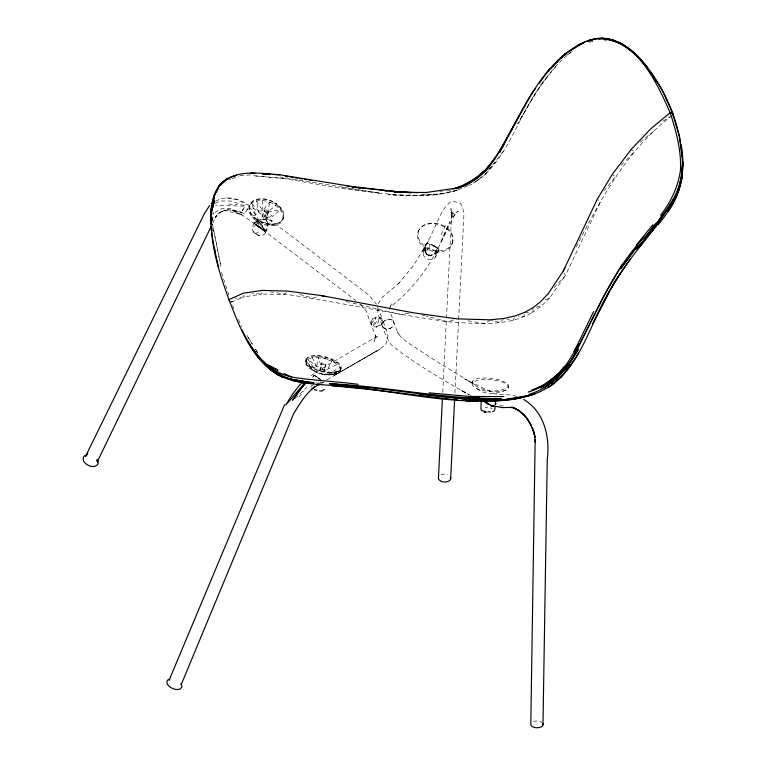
<?xml version="1.0" encoding="UTF-8"?>
<svg xmlns="http://www.w3.org/2000/svg" width="766" height="766" viewBox="0 0 766 766"><rect width="100%" height="100%" fill="white"/><g stroke="black" fill="none" stroke-linecap="round" stroke-linejoin="round"><path stroke-width="0.57" stroke-dasharray="3.83 2.87" d="M532.964 307.75L532.935 312.116C507.351 327.187 476.299 323.654 448.062 321.797C388.601 313.351 329.868 300.416 270.455 291.961M249.333 205.795L249.161 210.593C253.881 222.063 269.881 227.761 280.796 221.929L283.363 218.339L283.42 213.695C279.169 201.927 263.14 194.957 252.177 201.841L248.95 206.772L248.883 211.473C253.412 223.04 269.326 229.474 280.289 223.126L283.611 217.726M282.932 219.382L282.999 214.681C278.479 203.105 262.556 196.68 251.602 203.028L248.95 206.772L255.691 214.92L258.257 219.737L262.642 222.332L267.583 223.193L265.965 218.415L268.732 211.378L265.946 209.788L264.576 210.296L262.125 216.472L263.447 218.243L265.965 218.415L272.361 221.106L266.625 217.391L265.295 215.619L262.776 215.447L262.125 216.472L264.576 210.296M438.717 250.587L438.755 248.806C435.155 246.566 429.18 241.539 425.101 244.708L422.976 253.728C423.981 258.659 430.3 261.177 434.542 258.544L438.717 250.587L439.014 249.381L437.625 247.638L434.619 253.661L438.717 250.587L437.185 252.77L434.322 254.858L430.99 255.949L428.366 255.461M508.298 387.96A18.135 5.965 5.2 0 0 483.643 379.582A18.135 5.965 5.2 0 0 479.267 389.492A18.135 5.965 5.2 0 0 508.298 387.96L508.174 384.293C500.255 378.213 489.273 377.715 479.621 378.126A18.097 6.358 9.5 0 0 472.967 383.709C481.977 391.723 498.35 393.82 508.327 386.658M442.738 392.345L446.387 319.432M446.444 318.235L451.662 214.25L450.915 208.457L451.662 218.913L451.346 211.512L452.668 217.257L451.346 211.512M454.956 393.073L463.88 215.399L462.731 207.031L460.376 203.459L453.52 201.171L450.379 201.793L444.845 207.691L441.944 211.99L429.429 238.666L422.219 251.899L428.711 240.629L413.123 266.041L398.32 283.88L400.35 282.032L381.794 297.725L377.743 304.475M212.584 221.058L213.149 212.278M212.603 220.886L213.101 213.159M265.237 233.027C267.755 229.226 269.594 223.634 266.003 219.88L263.236 219.086C257.52 219.583 251.775 223.222 252.349 229.676C253.661 234.425 259.913 237.106 264.165 234.396L265.237 233.027L265.381 231.255M472.507 383.402L472.756 381.2M495.487 404.687L495.841 402.456L494.673 404.994L496.339 403.605L494.731 404.86M275.454 225.338L269.843 224.036L262.393 224.112L262.642 222.332L256.16 220.857L258.257 219.737L251.42 216.414L255.691 214.92L258.563 211.186L262.795 210.755L269.488 202.042L276.382 203.632L281.141 208.084L280.461 209.731L272.323 216.5L267.774 212.134L270.082 200.635M434.188 246.116L437.558 248.155L436.467 248.988L434.399 253.556L430.54 255.241L428.433 254.886L425.752 252.723L425.322 247.159L425.762 244.747L426.94 243.473M524.346 314.51L523.896 316.693L518.496 316.205M305.835 360.336L306.314 363.563C313.093 371.165 325.052 373.157 334.397 372.305A18.135 7.421 14.4 0 0 332.425 359.244A18.135 7.421 14.4 0 0 306.094 359.311L305.577 361.361L313.6 367.871L316.597 366.742L318.493 357.703C326.306 359.311 335.613 358.766 340.468 366.359L340.611 370.715L338.409 373.061C326.967 377.456 313.754 373.894 306.036 364.425L305.835 360.336L308.104 357.655C315.908 354.093 324.861 356.63 332.339 359.876L327.685 369.174L323.961 370.849L323.683 371.883L319.776 370.773L321.873 362.969L325.062 363.524L325.895 364.367L323.683 371.883L325.895 364.367L323.961 370.849L330.577 372.4L340.611 370.715L340.152 367.651C335.125 360.633 325.799 360.183 319.02 355.663L307.779 359.005L305.577 361.361L313.945 370.84L324.114 374.89L333.871 374.344L338.802 371.481L341.138 368.666M262.02 292.277L261.541 294.163L235.334 298.28M495.181 404.975L495.841 402.456M319.776 370.773L321.873 362.969M494.922 404.094L495.411 402.303M422.976 253.728L424.862 249.821M435.624 257.261L436.218 255.222L435.816 252.866M325.378 358.957L325.866 357.349M452.495 243.138L452.859 236.244C448.617 223.768 430.875 218.875 420.735 227.196L417.824 232.5M326.929 379.792L379.486 349.334L333.794 375.675L378.078 350.311L385.777 344.499L388.027 335.767L382.646 319.642L379.821 317.22L376.125 317.201L372.879 318.761L371.089 324.353L376.508 338.553L375.589 335.431L374.507 341.512L375.187 337.816L377.389 336.236L329.179 364.185L308.42 377.245M377.715 307.444L382.646 319.642L382.684 322.553L376.594 327.092L380.836 325.282L382.684 322.553L379.821 317.22L376.594 327.092L373.166 326.412L371.089 324.353L366.205 311.063L360.47 304.083M268.732 211.378L266.625 217.391L272.323 216.5M255.691 214.92L251.602 203.028L258.563 211.186L256.438 200.816L262.795 210.755L267.774 212.134L275.722 205.298L276.382 203.632A18.135 11.567 22.1 0 0 249.62 205.125L248.95 206.772M265.295 215.619L267.506 210.171M263.447 218.243L265.716 212.67L264.49 211.473M269.728 224.304L269.843 224.036A18.135 11.567 22.1 0 0 281.141 208.084L275.722 205.298M389.252 309.272L391.742 303.441L390.162 307.07C411.39 290.812 427.801 269.201 439.607 245.35L454.822 214.518L452.869 216.797L458.192 211.157L454.477 213.408L450.887 212.737L454.295 214.154L451.461 212.058M441.111 234.932L445.965 224.352M377.724 308.698L377.762 313.256L382.607 326.929L386.102 329.217L389.511 328.825L392.604 327.025L394.298 323.453L390.076 311.685M514.436 317.641L513.201 320.245L506.9 319.058M212.737 223.155L216.405 215.619L214.643 219.172C219.871 207.002 234.588 208.85 244.44 213.484L228.507 209.597L222.379 211.244L217.87 213.484L224.486 210.363L242.382 214.863L232.184 210.411L241.893 215.007L255.691 224.448L355.75 300.492M576.195 246.987C600.917 198.71 627.651 148.997 671.945 115.733M516.619 396.491L512.492 395.112L495.391 393.983L464.713 379.055L474.633 384.637L437.137 361.782L406.344 341.693L400.762 336.829L397.372 331.783L398.559 334.321L392.613 320.102L388.056 319.077L383.756 321.318L382.244 324.123L382.598 326.91L386.102 329.236L389.492 328.777L392.575 326.967M392.613 320.102L388.056 319.077L383.747 321.289L382.224 324.085C383.488 331.506 387.098 338.534 391.254 344.786C414.99 364.013 442.126 379.093 468.38 394.681M503.3 151.352L484.907 174.763L473.034 183.371C505.11 163.752 515.24 124.006 534.821 94.266C545.038 78.4 556.949 62.64 572.279 51.466M312.968 377.198L314.357 375.397L322.093 380.463M452.869 241.951L450.044 246.92L445.094 249.936L438.602 250.942L431.641 249.697A18.097 12.869 21.3 0 1 418.188 237.115L418.073 231.782M255.001 222.245C252.445 223.978 263.006 229.599 264.433 231.064L265.39 230.786C267.918 227.741 268.77 223.059 266.003 219.88M437.779 250.29L436.505 252.301L433.862 254.341L430.76 255.346L428.654 254.992L425.973 252.828L424.479 246.997M429.544 246.729L427.179 250.396L425.494 250.204L425.322 247.159M312.595 377.169L313.945 375.484L317.507 377.083L315.286 375.982M484.907 174.763L488.765 169.765M372.879 318.761L371.06 321.471L371.089 324.353L376.125 317.201L373.166 326.412L379.821 317.22M264.433 231.064L266.061 230.614L267.545 228.431M340.966 369.327L338.409 373.061L328.518 374.727L330.577 372.4L340.152 367.651M547.336 76.753L534.821 94.266L517.682 123.709L540.825 84.624L557.734 64.334M603.905 191.012L615.615 176.592L612.168 174.552M503.75 318.465L500.265 322.668L491.332 320.14M316.693 382.406L317.153 381.851M298.826 397.181L303.671 391.55M489.512 168.903L495.449 162.047M554.019 287.556L565.289 275.712L600.41 202.013L598.083 199.84M621.236 165.207L634.43 151.601L631.012 149.629M317.296 384.302L319.01 382.607M286.331 292.545L284.09 294.661L252.359 293.684M295.025 398.521L306.994 387.223M254.12 223.203L257.941 220.761L263.236 219.086M640.117 142.256L653.771 131.187L652.239 130.019M490.221 319.824L485.146 323.75L467.49 320.676M215.476 201.334C225.654 194.957 238.599 198.442 248.031 204.637L286.178 232.079L368.925 295.111L376.365 304.121M567.434 54.645L572.365 51.456M662.791 121.277L669.838 116.853M320.38 383.067L321.452 382.406M476.912 180.441L479.296 179.072M214.892 212.508L221.872 208.62L230.47 208.678L241.347 212.938M321.49 383.23L323.3 382.224M313.447 375.886L314.357 375.397L319.47 378.739M253.575 226.631L255.48 225.711M322.352 382.809L324.085 381.966M215.102 203.45L220.321 200.989L231.246 201.056L245.532 206.131L215.706 205.518M467.949 185.745C440.881 198.911 409.379 196.134 380.348 193.262L279.954 177.032M468.993 185.315L472.124 184.041M232.213 178.737L238.868 176.151M545.047 299.937L549.385 298.252L565.289 275.712L564.063 272.916M316.291 296.997L313.15 298.185L298.185 294.02M268.655 212.555L265.716 212.67M231.227 302.264L244.306 296.653L243.741 294.929M453.577 319.939L448.062 321.797L426.155 316.109M328.518 374.727L340.611 370.715M505.972 389.971C496.311 394.701 484.677 395.227 475.964 388.113M589.561 42.398L593.803 41.115M228 179.857L231.16 179.014M444.041 193.463L419.318 195.34L388.544 194.708C411.964 196.776 435.911 195.952 458.719 189.987L436.103 194.985M266.061 230.614L260.813 227.579M334.33 372.592L338.802 371.481M313.332 385.135L310.939 386.102L311.226 387.261M267.774 212.134L280.461 209.731M536.056 307.166L541.208 306.189L549.385 298.252L548.58 294.441M265.907 230.068L262.192 230.039L265.39 230.786L255.815 225.194M324.114 374.89L333.871 374.344L328.212 372.314A18.135 7.421 14.4 0 1 306.094 359.311M439.923 191.883L442.221 191.577M446.817 190.945L450.264 190.466M409.034 313.351L400.178 314.414L350.512 302.58M239.969 175.72L250.405 174.907M426.978 248.96L429.496 248.845M524.787 312.337L532.935 312.116L541.208 306.189L540.959 303.91M325.358 365.009L322.17 364.453L321.337 363.611M421.539 194.401L435.481 194.344M334.397 372.305L328.212 372.314L327.685 374.363L320.81 373.109L319.365 373.913L309.091 367.728M426.279 243.684L428.424 243.703M485.127 407.32L487.703 407.378M604.412 40.751L606.595 40.837M306.036 364.425L313.945 370.84L313.6 367.871L307.779 359.005L316.597 366.742L321.289 366.933L322.61 370.026L323.961 370.849M499.901 405.779L503.492 405.951M425.101 244.708L425.762 244.747M228.507 204.062L237.211 204.742M283.985 178.535L253.182 175.711L283.985 178.535L342.488 188.599L380.348 193.262L342.44 187.498M320.054 369.739L327.685 369.174L337.097 364.338L337.433 363.046L331.908 361.284M425.264 250.099L426.949 250.29L429.314 246.623L429.4 244.115L434.427 246.231L429.161 244.009M229.685 301.478L232.481 301.814L230.001 300.636M257.213 234.923L259.856 235.306M226.86 197.944L236.972 199.6L247.016 204.934M345.897 301.478L349.363 302.302M421.539 314.912L424.996 315.812M263.609 219.296L266.08 220.158L267.535 222.102M433.537 245.848L438.142 248.05L431.028 244.747M257.855 225.664L264.519 229.35M257.108 225.625L261.062 228.527L257.108 225.625L259.234 226.822L258.056 225.683L254.676 223.777M470.717 395.582L460.806 389.961L468.945 394.701M490.288 407.742L492.279 408.891M256.112 222.772L260.191 225.175L256.553 221.728M262.154 229.427L264.873 230.346L257.759 220.819L253.948 223.279L254.513 223.854M432.091 249.525L434.303 250.97M320.188 379.4L317.248 377.389L319.872 379.457M262.317 229.36L257.883 225.003M255.854 224.371L261.216 228.402L259.588 226.918M261.043 224.266L262.92 225.74M253.201 231.571L254.934 233.544M257.941 220.761L265.036 230.279L262.661 227.406L261.895 225.29M252.407 344.24L246.757 335.096L252.33 344.154M255.557 349.315L258.065 353.375M255.423 349.191L257.912 353.212M316.597 366.742L312.317 357.722L318.493 357.703L321.289 366.933M232.586 305.481L233.946 308.688M238.475 319.384L241.654 326.871M253.977 223.356L254.341 224.218M320.303 381.688L320.59 382.397M425.082 250.721L426.078 253.517L425.973 252.828M221.479 272.457L229.063 295.647M212.555 227.559L212.728 230.92M424.623 247.399L424.699 250.223M262.719 200.462L262.795 210.755M533.337 721.582A6.185 3.38 0.9 0 1 541.945 722.501M269.843 224.036A18.135 11.567 22.1 0 1 249.62 205.125M441.025 474.738A6.185 3.945 2.9 0 1 447.871 474.843M444.759 233.036L440.335 243.387L449.958 221.69L444.759 233.036M243.406 208.917L242.305 210.65L244.641 207.126L243.406 208.917M247.772 208.802L245.58 212.201L247.772 208.802M258.132 232.175L255.499 233.812L258.132 232.175M429.19 255.672L424.785 253.287L429.19 255.672M241.893 215.007L241.223 214.413L241.893 215.007M214.02 231.476L212.383 224.199L220.943 266.683L214.02 231.476M419.069 241.616A18.135 13.711 18.2 0 0 449.709 247.772A18.135 13.711 18.2 0 0 436.697 224.074A18.135 13.711 18.2 0 0 419.069 241.616"/><path stroke-width="1.15" d="M535.175 439.818L530.809 723.746A6.185 3.38 0.9 0 0 537.052 727.767A6.185 3.38 0.9 0 0 542.922 723.717M542.979 725.029L547.259 459.341C550.132 436.831 544.272 411.725 523.638 399.431M668.134 211.292C682.046 192.266 685.273 167.764 681.213 144.966M528.99 394.289C552.621 387.472 569.885 367.804 579 345.571C598.964 306.448 615.96 264.643 648.141 233.525C653.944 228.919 657.649 222.054 661.546 215.83C668.115 209.482 673.075 202.023 676.704 193.645C681.903 182.155 683.387 168.893 682.027 156.408C679.452 119.553 663.097 83.867 638.202 56.646C629.307 47.789 618.449 40.119 605.715 38.424C590.73 36.787 577.162 44.83 565.643 53.476C534.429 79.07 519.338 117.485 499.327 151.323M438.478 477.208L442.432 398.32M450.638 478.932L454.65 399.038M211.071 224.294L210.956 213.819M682.123 171.632L682.765 162.555L682.152 170.579M210.65 218.549L210.928 214.786M211.196 211.54C211.588 198.921 216.079 185.008 227.674 178.44L218.626 186.799L216.692 191.146M211.234 210.526L211.809 203.947L210.583 214.241M672.854 114.967L672.998 113.885L661.958 89.66L650.181 71.161M211.856 208.017L211.311 211.493L211.809 209.262M212.402 204.541L214.796 193.329L213.733 199.026M494.625 410.25L495.142 406.909M657.831 225.118C669.905 210.564 680.189 193.836 682.372 174.648M678.599 189.815L682.094 174.112M181.121 684.833L293.809 413.381C300.684 402.351 307.664 390.057 319.709 383.977M213.312 198.748L214.279 196.575M672.194 204.895L679.136 189.403M216.29 192.256L219.794 184.692C235.66 168.616 259.741 173.375 279.858 174.811M284.569 404.697L169.123 680.179L169.851 679.308L167.936 679.825L166.978 680.945L167.112 684.028C169.861 687.983 175.261 690.654 180.029 689.103L182.117 686.843L180.977 683.559M330.232 385.365C308.966 383.68 285.651 383 268.646 368.226C248.28 350.742 238.705 324.506 229.178 300.243L229.733 299.305L243.186 293.196L262.499 290.391L287.825 291.128L320.485 295.417L413.468 312.825L456.89 318.828L490.221 319.824L503.75 318.465L515.259 315.908L524.787 312.337L532.964 307.75L540.71 301.622L548.379 293.483L563.249 271.04L597.317 199.122L612.168 174.552L631.012 149.629L650.717 128.851L670.145 112.698L672.347 112.918L679.461 136.482L682.027 156.408M211.177 226.391L97.272 461.774L97.244 460.184L98.192 463.641C94.687 469.462 85.562 465.556 83.302 460.462L83.37 457.12L84.375 455.837L86.51 455.119M593.593 311.609L574.069 351.661L578.646 344.03C569.253 361.025 558.663 379.18 540.509 388.036M480.292 400.991C500.84 401.355 522.249 400.082 541.102 391.177C579.345 372.803 588.862 325.521 608.788 292.239C623.208 265.409 643.957 242.822 661.594 218.214C673.438 201.238 683.981 182.538 682.592 161.013C681.97 176.774 679.164 193.204 669.991 206.389L673.237 199.371C665.616 211.272 657.726 222.963 648.141 233.525L653.637 225.75L661.594 218.214L650.583 231.648L655.792 226.544L639.371 247.179M544.186 387.883L556.298 379.218L572.183 358.861L605.322 293.455L622.385 264.146M519.932 114.46L499.614 152.396L503.894 143.96C492.279 162.679 478.894 183.218 455.981 188.733C468.562 183.524 481.163 177.339 489.704 166.346M563.249 271.04L564.935 267.909M219.794 184.692C204.196 209.549 212.622 240.869 218.569 267.372M497.124 155.345L498.925 152.281M500.131 150.232L531.058 94.697L535.156 88.99M620.642 272.964L608.788 292.239L592.558 324.114L614.6 282.08L630.447 258.937M209.616 205.48L204.302 213.791L85.486 456.526L87.745 453.357L86.367 455.483M572.183 358.861L578.349 349.411L567.472 366.723L551.175 382.694M548.159 387.548C561.468 379.151 570.44 366.081 578.636 352.982M478.444 176.553L486.266 169.286L493.553 160.688M494.874 158.754L496.186 156.819M494.051 159.989L495.286 158.179M660.646 215.141C670.863 202.253 677.91 187.124 680.39 170.808C681.577 150.883 676.225 131.465 670.145 112.698C656.529 81.895 635.569 35.629 594.847 39.028M539.245 83.283L549.471 69.007M305.395 383.01L292.516 400.254L299.142 390.775L305.787 383.153M636.45 244.842L652.833 224.831M495.056 158.217L486.266 169.286L475.035 178.88L471.416 181.159M560.683 377.571L571.091 364.53M324.305 389.358L321.71 391.167L319.575 390.861M481.9 400.695L481.22 401.489L480.924 409.073L481.508 410.394L485.271 411.495M305.06 382.636L285.766 405.042L292.66 393.973L300.052 384.589L302.675 382.598M564.408 366.311C555.264 378.481 542.721 387.548 528.167 392.096M548.916 70.654L547.259 72.368L548.858 70.721M550.572 68.94L553.052 66.374M557.188 62.084L565.643 53.476L560.846 58.407M486.678 168.654L480.148 175.395L467.796 183.428L469.606 182.298M488.315 166.969L491.58 163.598M552.851 66.613L557.648 61.692M218.626 186.799L227.674 178.44M552.2 384.561L555.245 382.349M313.16 387.96L314.558 386.964L311.791 388.831M484.754 401.154L490.977 405.444L493.926 405.492M475.035 178.88L476.739 177.722M584.554 42.073L565.155 54.032M564.102 55.602L566.074 54.415M464.464 184.491L474.977 178.66L483.959 171.268C475.552 180.728 464.589 186.454 452.285 189.001M233.304 176.659L236.435 175.213L228.766 178.038M466.8 183.878L453.386 188.809M587.838 41.134L590.94 39.794L594.732 39.267M583.299 43.03L577.832 45.347L580.58 44.275M586.574 41.642L590.94 39.794L595.536 39.2M492.643 411.61L494.118 411.045M589.073 41.163L592.472 40.023M318.11 384.982L321.5 384.015M362.51 388.726L331.621 385.662C398.99 388.908 468.112 412.654 534.936 393.973L527.085 395.898M512.502 399.459L524.844 396.443M529.229 395.333L498.561 400.551L512.09 399.383M425.302 192.649L452.285 188.714M598.983 38.75L602.44 38.3L613.777 40.234L602.44 38.3L599.136 38.712M520.468 398.014L496.1 400.848L481.977 400.752M486.42 411.974L484.141 412.156L485.328 412.309M317.296 384.302L319.001 384.178M501.041 398.665L473.714 400.101L366.981 387.405L329.61 383.709C386.926 386.246 443.562 399.526 501.041 398.665L455.157 397.899L419.308 394.088M427.409 192.467L394.835 192.419L402.523 192.323L352.178 187.038M503.683 396.616L471.071 396.453L473.369 396.692M478.444 400.733L465.498 400.647L478.013 400.934M487.856 411.888L490.432 411.936M417.298 192.639L391.876 191.519M290.477 379.122L314.031 382.904L299.985 381.257L290.477 379.122L279.207 375.12L290.477 379.122L303.499 381.382L299.985 381.257L303.796 382.722L291.434 380.29M482.034 401.03L483.528 401.097L488.536 404.592M410.672 192.678L401.355 192.209L352.293 186.531L279.705 174.792L272.811 174.418M491.36 406.219L493.505 406.334M254.465 173.537L250.97 173.221L255.566 173.48M262.46 173.853L270.513 174.294M384.724 190.935L387.079 191.088M391.78 191.385L411.782 192.668M250.97 173.221L254.465 173.47M262.604 174.045L266.089 174.284M366.981 387.405L329.61 383.709M429.065 392.843L479.104 397.305L475.667 396.941M285.89 176.391L288.217 176.601L285.89 176.352M672.347 112.918L670.145 112.698L672.998 113.885M358.823 388.123L457.58 399.976M358.143 384.34C336.044 381.267 313.677 380.74 291.645 377.006C267.516 371.836 251.995 350.675 241.855 329.706M347.17 186.167L349.526 186.511M351.862 186.827L355.386 187.335M357.712 187.641L360.077 187.996M290.582 176.984L292.938 177.377M295.303 177.76L297.658 178.152M300.023 178.545L302.379 178.928M304.734 179.321L307.099 179.704M309.454 180.096L311.819 180.489M493.266 405.951L490.977 405.444L502.056 407.598L512.531 407.416L510.759 407.368C520.602 409.303 527.2 417.269 531.393 425.819M320.485 295.417L325.11 296.519M314.481 389.645L317.009 390.411M284.052 373.607L291.645 377.006M274.879 371.711L268.646 368.226L283.19 376.374L276.957 372.879M637.944 56.981L647.749 67.772C637.417 54.759 624.52 41.824 607.428 38.951L620.489 43.164L626.875 47.674M268.493 368.235L282.577 377.217C267.372 369.901 255.997 356.314 248.107 341.722M628.704 48.967L634.181 52.825L636.441 55.324M265.467 365.267L274.611 372.037L267.468 366.512M269.527 368.111L278.412 375.043L271.576 369.662M267.296 366.301L264.73 364.29L263.485 362.28M267.075 366.167L263.571 362.356M624.769 45.73L630.14 50.096M631.931 51.552L638.202 56.646M653.819 77.979L656.424 81.78M253.546 349.535L255.442 352.561M257.338 355.577L258.611 357.598L257.424 355.596M531.355 425.762L526.146 417.116L518.841 410.509L512.77 407.292C524.624 412.319 532.025 424.307 534.984 436.4M97.244 460.222L98.172 461.821L96.985 459.753M229.685 301.478L229.178 300.243C220.522 276.507 212.469 252.004 211.244 226.592M532.36 427.821L534.084 432.235L535.348 442.135L535.281 439.789M532.255 427.792L535.214 437.434M214.499 248.184L214.92 251.679M450.59 477.39A6.185 3.945 2.9 0 1 448.11 481.402A6.185 3.945 2.9 0 1 441.245 481.307L439.512 480.186A6.185 3.945 2.9 0 1 438.468 477.208M681.769 176.218L681.558 179.57L681.797 176.161M214.547 200.242L210.966 214.059L214.547 200.242M637.35 245.417L635.186 249.333L620.661 268.837L637.35 245.417M655.792 226.544L636.316 248.893L655.792 226.544M559.429 373.253C551.252 380.664 542.05 387.299 531.365 390.488L543.889 384.829L559.429 373.253M493.486 399.038L473.714 400.101L455.157 397.899L493.486 399.038M270.944 366.426L267.363 364.98L278.048 370.198L270.944 366.426"/></g></svg>
